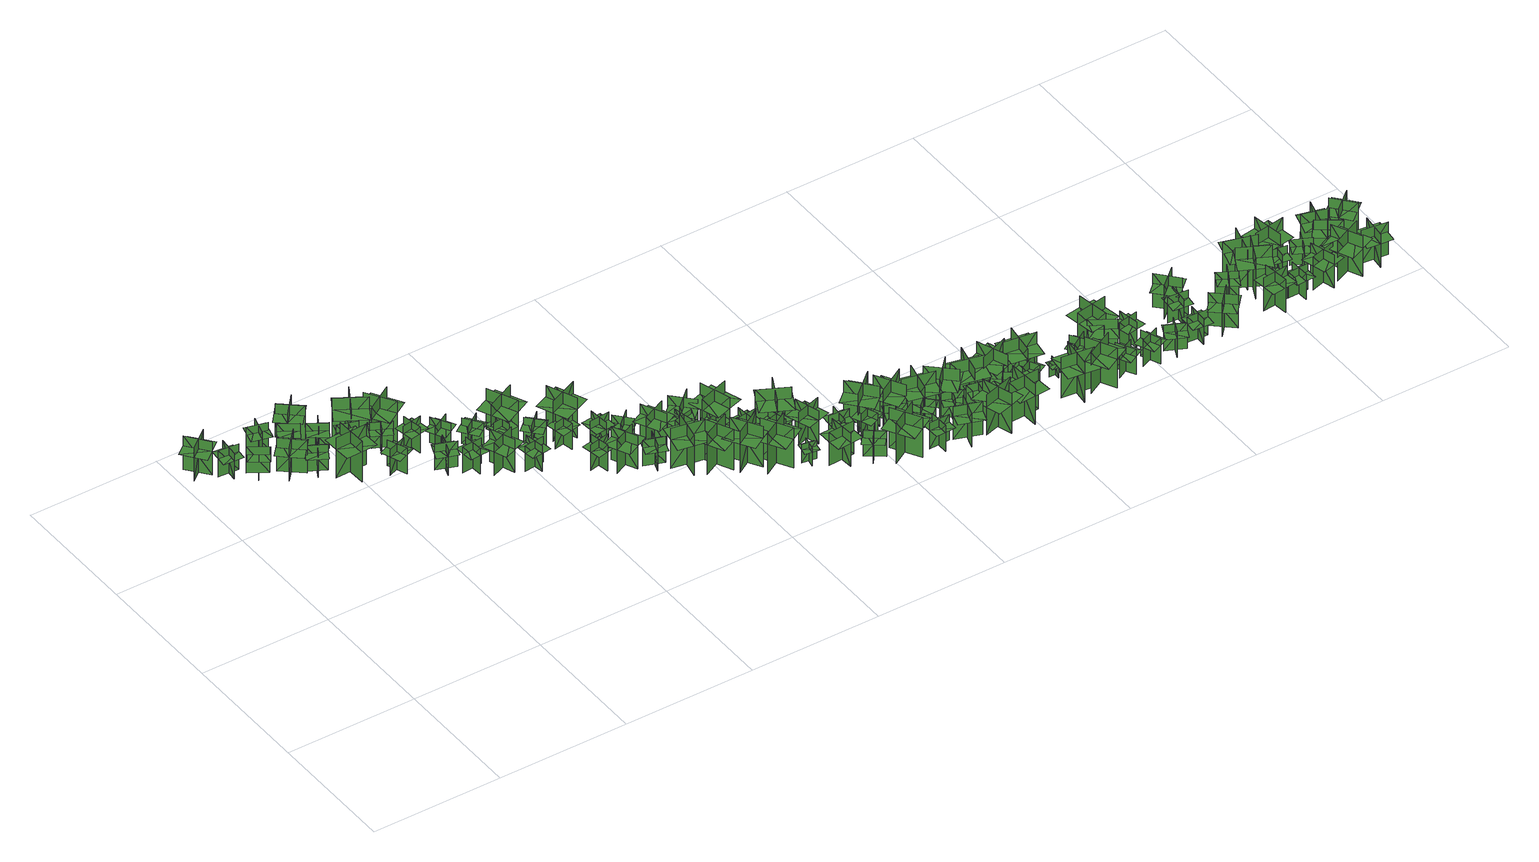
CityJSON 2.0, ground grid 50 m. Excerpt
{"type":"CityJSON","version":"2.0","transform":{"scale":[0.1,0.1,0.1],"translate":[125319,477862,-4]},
"CityObjects":{
"tree1":{"type":"SolitaryVegetationObject","geometry":[{"type":"MultiSurface","lod":"1","boundaries":[[[0,1,2]],[[0,2,3]],[[4,5,6]],[[4,6,7]],[[8,9,10]],[[8,10,11]],[[8,11,12]],[[8,12,13]]]}]},
"tree2":{"type":"SolitaryVegetationObject","geometry":[{"type":"MultiSurface","lod":"1","boundaries":[[[14,15,16]],[[14,16,17]],[[18,19,20]],[[18,20,21]],[[22,23,24]],[[22,24,25]],[[22,25,26]],[[22,26,27]]]}]},
"tree3":{"type":"SolitaryVegetationObject","geometry":[{"type":"MultiSurface","lod":"1","boundaries":[[[28,29,30]],[[28,30,31]],[[32,33,34]],[[32,34,35]],[[36,37,38]],[[36,38,39]],[[36,39,40]],[[36,40,41]]]}]},
"tree4":{"type":"SolitaryVegetationObject","geometry":[{"type":"MultiSurface","lod":"1","boundaries":[[[42,43,44]],[[42,44,45]],[[46,47,48]],[[46,48,49]],[[50,51,52]],[[50,52,53]],[[50,53,54]],[[50,54,55]]]}]},
"tree5":{"type":"SolitaryVegetationObject","geometry":[{"type":"MultiSurface","lod":"1","boundaries":[[[56,57,58]],[[56,58,59]],[[60,61,62]],[[60,62,63]],[[64,65,66]],[[64,66,67]],[[64,67,68]],[[64,68,69]]]}]},
"tree6":{"type":"SolitaryVegetationObject","geometry":[{"type":"MultiSurface","lod":"1","boundaries":[[[70,71,72]],[[70,72,73]],[[74,75,76]],[[74,76,77]],[[78,79,80]],[[78,80,81]],[[78,81,82]],[[78,82,83]]]}]},
"tree7":{"type":"SolitaryVegetationObject","geometry":[{"type":"MultiSurface","lod":"1","boundaries":[[[84,85,86]],[[84,86,87]],[[88,89,90]],[[88,90,91]],[[92,93,94]],[[92,94,95]],[[92,95,96]],[[92,96,97]]]}]},
"tree8":{"type":"SolitaryVegetationObject","geometry":[{"type":"MultiSurface","lod":"1","boundaries":[[[98,99,100]],[[98,100,101]],[[102,103,104]],[[102,104,105]],[[106,107,108]],[[106,108,109]],[[106,109,110]],[[106,110,111]]]}]},
"tree9":{"type":"SolitaryVegetationObject","geometry":[{"type":"MultiSurface","lod":"1","boundaries":[[[112,113,114]],[[112,114,115]],[[116,117,118]],[[116,118,119]],[[120,121,122]],[[120,122,123]],[[120,123,124]],[[120,124,125]]]}]},
"tree10":{"type":"SolitaryVegetationObject","geometry":[{"type":"MultiSurface","lod":"1","boundaries":[[[126,127,128]],[[126,128,129]],[[130,131,132]],[[130,132,133]],[[134,135,136]],[[134,136,137]],[[134,137,138]],[[134,138,139]]]}]},
"tree11":{"type":"SolitaryVegetationObject","geometry":[{"type":"MultiSurface","lod":"1","boundaries":[[[140,141,142]],[[140,142,143]],[[144,145,146]],[[144,146,147]],[[148,149,150]],[[148,150,151]],[[148,151,152]],[[148,152,153]]]}]},
"tree12":{"type":"SolitaryVegetationObject","geometry":[{"type":"MultiSurface","lod":"1","boundaries":[[[154,155,156]],[[154,156,157]],[[158,159,160]],[[158,160,161]],[[162,163,164]],[[162,164,165]],[[162,165,166]],[[162,166,167]]]}]},
"tree13":{"type":"SolitaryVegetationObject","geometry":[{"type":"MultiSurface","lod":"1","boundaries":[[[168,169,170]],[[168,170,171]],[[172,173,174]],[[172,174,175]],[[176,177,178]],[[176,178,179]],[[176,179,180]],[[176,180,181]]]}]},
"tree14":{"type":"SolitaryVegetationObject","geometry":[{"type":"MultiSurface","lod":"1","boundaries":[[[182,183,184]],[[182,184,185]],[[186,187,188]],[[186,188,189]],[[190,191,192]],[[190,192,193]],[[190,193,194]],[[190,194,195]]]}]},
"tree15":{"type":"SolitaryVegetationObject","geometry":[{"type":"MultiSurface","lod":"1","boundaries":[[[196,197,198]],[[196,198,199]],[[200,201,202]],[[200,202,203]],[[204,205,206]],[[204,206,207]],[[204,207,208]],[[204,208,209]]]}]},
"tree16":{"type":"SolitaryVegetationObject","geometry":[{"type":"MultiSurface","lod":"1","boundaries":[[[210,211,212]],[[210,212,213]],[[214,215,216]],[[214,216,217]],[[218,219,220]],[[218,220,221]],[[218,221,222]],[[218,222,223]]]}]},
"tree17":{"type":"SolitaryVegetationObject","geometry":[{"type":"MultiSurface","lod":"1","boundaries":[[[224,225,226]],[[224,226,227]],[[228,229,230]],[[228,230,231]],[[232,233,234]],[[232,234,235]],[[232,235,236]],[[232,236,237]]]}]},
"tree18":{"type":"SolitaryVegetationObject","geometry":[{"type":"MultiSurface","lod":"1","boundaries":[[[238,239,240]],[[238,240,241]],[[242,243,244]],[[242,244,245]],[[246,247,248]],[[246,248,249]],[[246,249,250]],[[246,250,251]]]}]},
"tree19":{"type":"SolitaryVegetationObject","geometry":[{"type":"MultiSurface","lod":"1","boundaries":[[[252,253,254]],[[252,254,255]],[[256,257,258]],[[256,258,259]],[[260,261,262]],[[260,262,263]],[[260,263,264]],[[260,264,265]]]}]},
"tree20":{"type":"SolitaryVegetationObject","geometry":[{"type":"MultiSurface","lod":"1","boundaries":[[[266,267,268]],[[266,268,269]],[[270,271,272]],[[270,272,273]],[[274,275,276]],[[274,276,277]],[[274,277,278]],[[274,278,279]]]}]},
"tree21":{"type":"SolitaryVegetationObject","geometry":[{"type":"MultiSurface","lod":"1","boundaries":[[[280,281,282]],[[280,282,283]],[[284,285,286]],[[284,286,287]],[[288,289,290]],[[288,290,291]],[[288,291,292]],[[288,292,293]]]}]},
"tree22":{"type":"SolitaryVegetationObject","geometry":[{"type":"MultiSurface","lod":"1","boundaries":[[[294,295,296]],[[294,296,297]],[[298,299,300]],[[298,300,301]],[[302,303,304]],[[302,304,305]],[[302,305,306]],[[302,306,307]]]}]},
"tree23":{"type":"SolitaryVegetationObject","geometry":[{"type":"MultiSurface","lod":"1","boundaries":[[[308,309,310]],[[308,310,311]],[[312,313,314]],[[312,314,315]],[[316,317,318]],[[316,318,319]],[[316,319,320]],[[316,320,321]]]}]},
"tree24":{"type":"SolitaryVegetationObject","geometry":[{"type":"MultiSurface","lod":"1","boundaries":[[[322,323,324]],[[322,324,325]],[[326,327,328]],[[326,328,329]],[[330,331,332]],[[330,332,333]],[[330,333,334]],[[330,334,335]]]}]},
"tree25":{"type":"SolitaryVegetationObject","geometry":[{"type":"MultiSurface","lod":"1","boundaries":[[[336,337,338]],[[336,338,339]],[[340,341,342]],[[340,342,343]],[[344,345,346]],[[344,346,347]],[[344,347,348]],[[344,348,349]]]}]},
"tree26":{"type":"SolitaryVegetationObject","geometry":[{"type":"MultiSurface","lod":"1","boundaries":[[[350,351,352]],[[350,352,353]],[[354,355,356]],[[354,356,357]],[[358,359,360]],[[358,360,361]],[[358,361,362]],[[358,362,363]]]}]},
"tree27":{"type":"SolitaryVegetationObject","geometry":[{"type":"MultiSurface","lod":"1","boundaries":[[[364,365,366]],[[364,366,367]],[[368,369,370]],[[368,370,371]],[[372,373,374]],[[372,374,375]],[[372,375,376]],[[372,376,377]]]}]},
"tree28":{"type":"SolitaryVegetationObject","geometry":[{"type":"MultiSurface","lod":"1","boundaries":[[[378,379,380]],[[378,380,381]],[[382,383,384]],[[382,384,385]],[[386,387,388]],[[386,388,389]],[[386,389,390]],[[386,390,391]]]}]},
"tree29":{"type":"SolitaryVegetationObject","geometry":[{"type":"MultiSurface","lod":"1","boundaries":[[[392,393,394]],[[392,394,395]],[[396,397,398]],[[396,398,399]],[[400,401,402]],[[400,402,403]],[[400,403,404]],[[400,404,405]]]}]},
"tree30":{"type":"SolitaryVegetationObject","geometry":[{"type":"MultiSurface","lod":"1","boundaries":[[[406,407,408]],[[406,408,409]],[[410,411,412]],[[410,412,413]],[[414,415,416]],[[414,416,417]],[[414,417,418]],[[414,418,419]]]}]},
"tree31":{"type":"SolitaryVegetationObject","geometry":[{"type":"MultiSurface","lod":"1","boundaries":[[[420,421,422]],[[420,422,423]],[[424,425,426]],[[424,426,427]],[[428,429,430]],[[428,430,431]],[[428,431,432]],[[428,432,433]]]}]},
"tree32":{"type":"SolitaryVegetationObject","geometry":[{"type":"MultiSurface","lod":"1","boundaries":[[[434,435,436]],[[434,436,437]],[[438,439,440]],[[438,440,441]],[[442,443,444]],[[442,444,445]],[[442,445,446]],[[442,446,447]]]}]},
"tree33":{"type":"SolitaryVegetationObject","geometry":[{"type":"MultiSurface","lod":"1","boundaries":[[[448,449,450]],[[448,450,451]],[[452,453,454]],[[452,454,455]],[[456,457,458]],[[456,458,459]],[[456,459,460]],[[456,460,461]]]}]},
"tree34":{"type":"SolitaryVegetationObject","geometry":[{"type":"MultiSurface","lod":"1","boundaries":[[[462,463,464]],[[462,464,465]],[[466,467,468]],[[466,468,469]],[[470,471,472]],[[470,472,473]],[[470,473,474]],[[470,474,475]]]}]},
"tree35":{"type":"SolitaryVegetationObject","geometry":[{"type":"MultiSurface","lod":"1","boundaries":[[[476,477,478]],[[476,478,479]],[[480,481,482]],[[480,482,483]],[[484,485,486]],[[484,486,487]],[[484,487,488]],[[484,488,489]]]}]},
"tree36":{"type":"SolitaryVegetationObject","geometry":[{"type":"MultiSurface","lod":"1","boundaries":[[[490,491,492]],[[490,492,493]],[[494,495,496]],[[494,496,497]],[[498,499,500]],[[498,500,501]],[[498,501,502]],[[498,502,503]]]}]},
"tree37":{"type":"SolitaryVegetationObject","geometry":[{"type":"MultiSurface","lod":"1","boundaries":[[[504,505,506]],[[504,506,507]],[[508,509,510]],[[508,510,511]],[[512,513,514]],[[512,514,515]],[[512,515,516]],[[512,516,517]]]}]},
"tree38":{"type":"SolitaryVegetationObject","geometry":[{"type":"MultiSurface","lod":"1","boundaries":[[[518,519,520]],[[518,520,521]],[[522,523,524]],[[522,524,525]],[[526,527,528]],[[526,528,529]],[[526,529,530]],[[526,530,531]]]}]},
"tree39":{"type":"SolitaryVegetationObject","geometry":[{"type":"MultiSurface","lod":"1","boundaries":[[[532,533,534]],[[532,534,535]],[[536,537,538]],[[536,538,539]],[[540,541,542]],[[540,542,543]],[[540,543,544]],[[540,544,545]]]}]},
"tree40":{"type":"SolitaryVegetationObject","geometry":[{"type":"MultiSurface","lod":"1","boundaries":[[[546,547,548]],[[546,548,549]],[[550,551,552]],[[550,552,553]],[[554,555,556]],[[554,556,557]],[[554,557,558]],[[554,558,559]]]}]},
"tree41":{"type":"SolitaryVegetationObject","geometry":[{"type":"MultiSurface","lod":"1","boundaries":[[[560,561,562]],[[560,562,563]],[[564,565,566]],[[564,566,567]],[[568,569,570]],[[568,570,571]],[[568,571,572]],[[568,572,573]]]}]},
"tree42":{"type":"SolitaryVegetationObject","geometry":[{"type":"MultiSurface","lod":"1","boundaries":[[[574,575,576]],[[574,576,577]],[[578,579,580]],[[578,580,581]],[[582,583,584]],[[582,584,585]],[[582,585,586]],[[582,586,587]]]}]},
"tree43":{"type":"SolitaryVegetationObject","geometry":[{"type":"MultiSurface","lod":"1","boundaries":[[[588,589,590]],[[588,590,591]],[[592,593,594]],[[592,594,595]],[[596,597,598]],[[596,598,599]],[[596,599,600]],[[596,600,601]]]}]},
"tree44":{"type":"SolitaryVegetationObject","geometry":[{"type":"MultiSurface","lod":"1","boundaries":[[[602,603,604]],[[602,604,605]],[[606,607,608]],[[606,608,609]],[[610,611,612]],[[610,612,613]],[[610,613,614]],[[610,614,615]]]}]},
"tree45":{"type":"SolitaryVegetationObject","geometry":[{"type":"MultiSurface","lod":"1","boundaries":[[[616,617,618]],[[616,618,619]],[[620,621,622]],[[620,622,623]],[[624,625,626]],[[624,626,627]],[[624,627,628]],[[624,628,629]]]}]},
"tree46":{"type":"SolitaryVegetationObject","geometry":[{"type":"MultiSurface","lod":"1","boundaries":[[[630,631,632]],[[630,632,633]],[[634,635,636]],[[634,636,637]],[[638,639,640]],[[638,640,641]],[[638,641,642]],[[638,642,643]]]}]},
"tree47":{"type":"SolitaryVegetationObject","geometry":[{"type":"MultiSurface","lod":"1","boundaries":[[[644,645,646]],[[644,646,647]],[[648,649,650]],[[648,650,651]],[[652,653,654]],[[652,654,655]],[[652,655,656]],[[652,656,657]]]}]},
"tree48":{"type":"SolitaryVegetationObject","geometry":[{"type":"MultiSurface","lod":"1","boundaries":[[[658,659,660]],[[658,660,661]],[[662,663,664]],[[662,664,665]],[[666,667,668]],[[666,668,669]],[[666,669,670]],[[666,670,671]]]}]},
"tree49":{"type":"SolitaryVegetationObject","geometry":[{"type":"MultiSurface","lod":"1","boundaries":[[[672,673,674]],[[672,674,675]],[[676,677,678]],[[676,678,679]],[[680,681,682]],[[680,682,683]],[[680,683,684]],[[680,684,685]]]}]},
"tree50":{"type":"SolitaryVegetationObject","geometry":[{"type":"MultiSurface","lod":"1","boundaries":[[[686,687,688]],[[686,688,689]],[[690,691,692]],[[690,692,693]],[[694,695,696]],[[694,696,697]],[[694,697,698]],[[694,698,699]]]}]},
"tree51":{"type":"SolitaryVegetationObject","geometry":[{"type":"MultiSurface","lod":"1","boundaries":[[[700,701,702]],[[700,702,703]],[[704,705,706]],[[704,706,707]],[[708,709,710]],[[708,710,711]],[[708,711,712]],[[708,712,713]]]}]},
"tree52":{"type":"SolitaryVegetationObject","geometry":[{"type":"MultiSurface","lod":"1","boundaries":[[[714,715,716]],[[714,716,717]],[[718,719,720]],[[718,720,721]],[[722,723,724]],[[722,724,725]],[[722,725,726]],[[722,726,727]]]}]},
"tree53":{"type":"SolitaryVegetationObject","geometry":[{"type":"MultiSurface","lod":"1","boundaries":[[[728,729,730]],[[728,730,731]],[[732,733,734]],[[732,734,735]],[[736,737,738]],[[736,738,739]],[[736,739,740]],[[736,740,741]]]}]},
"tree54":{"type":"SolitaryVegetationObject","geometry":[{"type":"MultiSurface","lod":"1","boundaries":[[[742,743,744]],[[742,744,745]],[[746,747,748]],[[746,748,749]],[[750,751,752]],[[750,752,753]],[[750,753,754]],[[750,754,755]]]}]},
"tree55":{"type":"SolitaryVegetationObject","geometry":[{"type":"MultiSurface","lod":"1","boundaries":[[[756,757,758]],[[756,758,759]],[[760,761,762]],[[760,762,763]],[[764,765,766]],[[764,766,767]],[[764,767,768]],[[764,768,769]]]}]},
"tree56":{"type":"SolitaryVegetationObject","geometry":[{"type":"MultiSurface","lod":"1","boundaries":[[[770,771,772]],[[770,772,773]],[[774,775,776]],[[774,776,777]],[[778,779,780]],[[778,780,781]],[[778,781,782]],[[778,782,783]]]}]},
"tree57":{"type":"SolitaryVegetationObject","geometry":[{"type":"MultiSurface","lod":"1","boundaries":[[[784,785,786]],[[784,786,787]],[[788,789,790]],[[788,790,791]],[[792,793,794]],[[792,794,795]],[[792,795,796]],[[792,796,797]]]}]},
"tree58":{"type":"SolitaryVegetationObject","geometry":[{"type":"MultiSurface","lod":"1","boundaries":[[[798,799,800]],[[798,800,801]],[[802,803,804]],[[802,804,805]],[[806,807,808]],[[806,808,809]],[[806,809,810]],[[806,810,811]]]}]},
"tree59":{"type":"SolitaryVegetationObject","geometry":[{"type":"MultiSurface","lod":"1","boundaries":[[[812,813,814]],[[812,814,815]],[[816,817,818]],[[816,818,819]],[[820,821,822]],[[820,822,823]],[[820,823,824]],[[820,824,825]]]}]},
"tree60":{"type":"SolitaryVegetationObject","geometry":[{"type":"MultiSurface","lod":"1","boundaries":[[[826,827,828]],[[826,828,829]],[[830,831,832]],[[830,832,833]],[[834,835,836]],[[834,836,837]],[[834,837,838]],[[834,838,839]]]}]},
"tree61":{"type":"SolitaryVegetationObject","geometry":[{"type":"MultiSurface","lod":"1","boundaries":[[[840,841,842]],[[840,842,843]],[[844,845,846]],[[844,846,847]],[[848,849,850]],[[848,850,851]],[[848,851,852]],[[848,852,853]]]}]},
"tree62":{"type":"SolitaryVegetationObject","geometry":[{"type":"MultiSurface","lod":"1","boundaries":[[[854,855,856]],[[854,856,857]],[[858,859,860]],[[858,860,861]],[[862,863,864]],[[862,864,865]],[[862,865,866]],[[862,866,867]]]}]},
"tree63":{"type":"SolitaryVegetationObject","geometry":[{"type":"MultiSurface","lod":"1","boundaries":[[[868,869,870]],[[868,870,871]],[[872,873,874]],[[872,874,875]],[[876,877,878]],[[876,878,879]],[[876,879,880]],[[876,880,881]]]}]},
"tree64":{"type":"SolitaryVegetationObject","geometry":[{"type":"MultiSurface","lod":"1","boundaries":[[[882,883,884]],[[882,884,885]],[[886,887,888]],[[886,888,889]],[[890,891,892]],[[890,892,893]],[[890,893,894]],[[890,894,895]]]}]},
"tree65":{"type":"SolitaryVegetationObject","geometry":[{"type":"MultiSurface","lod":"1","boundaries":[[[896,897,898]],[[896,898,899]],[[900,901,902]],[[900,902,903]],[[904,905,906]],[[904,906,907]],[[904,907,908]],[[904,908,909]]]}]},
"tree66":{"type":"SolitaryVegetationObject","geometry":[{"type":"MultiSurface","lod":"1","boundaries":[[[910,911,912]],[[910,912,913]],[[914,915,916]],[[914,916,917]],[[918,919,920]],[[918,920,921]],[[918,921,922]],[[918,922,923]]]}]},
"tree67":{"type":"SolitaryVegetationObject","geometry":[{"type":"MultiSurface","lod":"1","boundaries":[[[924,925,926]],[[924,926,927]],[[928,929,930]],[[928,930,931]],[[932,933,934]],[[932,934,935]],[[932,935,936]],[[932,936,937]]]}]},
"tree68":{"type":"SolitaryVegetationObject","geometry":[{"type":"MultiSurface","lod":"1","boundaries":[[[938,939,940]],[[938,940,941]],[[942,943,944]],[[942,944,945]],[[946,947,948]],[[946,948,949]],[[946,949,950]],[[946,950,951]]]}]},
"tree69":{"type":"SolitaryVegetationObject","geometry":[{"type":"MultiSurface","lod":"1","boundaries":[[[952,953,954]],[[952,954,955]],[[956,957,958]],[[956,958,959]],[[960,961,962]],[[960,962,963]],[[960,963,964]],[[960,964,965]]]}]},
"tree70":{"type":"SolitaryVegetationObject","geometry":[{"type":"MultiSurface","lod":"1","boundaries":[[[966,967,968]],[[966,968,969]],[[970,971,972]],[[970,972,973]],[[974,975,976]],[[974,976,977]],[[974,977,978]],[[974,978,979]]]}]},
"tree71":{"type":"SolitaryVegetationObject","geometry":[{"type":"MultiSurface","lod":"1","boundaries":[[[980,981,982]],[[980,982,983]],[[984,985,986]],[[984,986,987]],[[988,989,990]],[[988,990,991]],[[988,991,992]],[[988,992,993]]]}]},
"tree72":{"type":"SolitaryVegetationObject","geometry":[{"type":"MultiSurface","lod":"1","boundaries":[[[994,995,996]],[[994,996,997]],[[998,999,1000]],[[998,1000,1001]],[[1002,1003,1004]],[[1002,1004,1005]],[[1002,1005,1006]],[[1002,1006,1007]]]}]},
"tree73":{"type":"SolitaryVegetationObject","geometry":[{"type":"MultiSurface","lod":"1","boundaries":[[[1008,1009,1010]],[[1008,1010,1011]],[[1012,1013,1014]],[[1012,1014,1015]],[[1016,1017,1018]],[[1016,1018,1019]],[[1016,1019,1020]],[[1016,1020,1021]]]}]},
"tree74":{"type":"SolitaryVegetationObject","geometry":[{"type":"MultiSurface","lod":"1","boundaries":[[[1022,1023,1024]],[[1022,1024,1025]],[[1026,1027,1028]],[[1026,1028,1029]],[[1030,1031,1032]],[[1030,1032,1033]],[[1030,1033,1034]],[[1030,1034,1035]]]}]},
"tree75":{"type":"SolitaryVegetationObject","geometry":[{"type":"MultiSurface","lod":"1","boundaries":[[[1036,1037,1038]],[[1036,1038,1039]],[[1040,1041,1042]],[[1040,1042,1043]],[[1044,1045,1046]],[[1044,1046,1047]],[[1044,1047,1048]],[[1044,1048,1049]]]}]},
"tree76":{"type":"SolitaryVegetationObject","geometry":[{"type":"MultiSurface","lod":"1","boundaries":[[[1050,1051,1052]],[[1050,1052,1053]],[[1054,1055,1056]],[[1054,1056,1057]],[[1058,1059,1060]],[[1058,1060,1061]],[[1058,1061,1062]],[[1058,1062,1063]]]}]},
"tree77":{"type":"SolitaryVegetationObject","geometry":[{"type":"MultiSurface","lod":"1","boundaries":[[[1064,1065,1066]],[[1064,1066,1067]],[[1068,1069,1070]],[[1068,1070,1071]],[[1072,1073,1074]],[[1072,1074,1075]],[[1072,1075,1076]],[[1072,1076,1077]]]}]},
"tree78":{"type":"SolitaryVegetationObject","geometry":[{"type":"MultiSurface","lod":"1","boundaries":[[[1078,1079,1080]],[[1078,1080,1081]],[[1082,1083,1084]],[[1082,1084,1085]],[[1086,1087,1088]],[[1086,1088,1089]],[[1086,1089,1090]],[[1086,1090,1091]]]}]},
"tree79":{"type":"SolitaryVegetationObject","geometry":[{"type":"MultiSurface","lod":"1","boundaries":[[[1092,1093,1094]],[[1092,1094,1095]],[[1096,1097,1098]],[[1096,1098,1099]],[[1100,1101,1102]],[[1100,1102,1103]],[[1100,1103,1104]],[[1100,1104,1105]]]}]},
"tree80":{"type":"SolitaryVegetationObject","geometry":[{"type":"MultiSurface","lod":"1","boundaries":[[[1106,1107,1108]],[[1106,1108,1109]],[[1110,1111,1112]],[[1110,1112,1113]],[[1114,1115,1116]],[[1114,1116,1117]],[[1114,1117,1118]],[[1114,1118,1119]]]}]},
"tree81":{"type":"SolitaryVegetationObject","geometry":[{"type":"MultiSurface","lod":"1","boundaries":[[[1120,1121,1122]],[[1120,1122,1123]],[[1124,1125,1126]],[[1124,1126,1127]],[[1128,1129,1130]],[[1128,1130,1131]],[[1128,1131,1132]],[[1128,1132,1133]]]}]},
"tree82":{"type":"SolitaryVegetationObject","geometry":[{"type":"MultiSurface","lod":"1","boundaries":[[[1134,1135,1136]],[[1134,1136,1137]],[[1138,1139,1140]],[[1138,1140,1141]],[[1142,1143,1144]],[[1142,1144,1145]],[[1142,1145,1146]],[[1142,1146,1147]]]}]},
"tree83":{"type":"SolitaryVegetationObject","geometry":[{"type":"MultiSurface","lod":"1","boundaries":[[[1148,1149,1150]],[[1148,1150,1151]],[[1152,1153,1154]],[[1152,1154,1155]],[[1156,1157,1158]],[[1156,1158,1159]],[[1156,1159,1160]],[[1156,1160,1161]]]}]},
"tree84":{"type":"SolitaryVegetationObject","geometry":[{"type":"MultiSurface","lod":"1","boundaries":[[[1162,1163,1164]],[[1162,1164,1165]],[[1166,1167,1168]],[[1166,1168,1169]],[[1170,1171,1172]],[[1170,1172,1173]],[[1170,1173,1174]],[[1170,1174,1175]]]}]},
"tree85":{"type":"SolitaryVegetationObject","geometry":[{"type":"MultiSurface","lod":"1","boundaries":[[[1176,1177,1178]],[[1176,1178,1179]],[[1180,1181,1182]],[[1180,1182,1183]],[[1184,1185,1186]],[[1184,1186,1187]],[[1184,1187,1188]],[[1184,1188,1189]]]}]},
"tree86":{"type":"SolitaryVegetationObject","geometry":[{"type":"MultiSurface","lod":"1","boundaries":[[[1190,1191,1192]],[[1190,1192,1193]],[[1194,1195,1196]],[[1194,1196,1197]],[[1198,1199,1200]],[[1198,1200,1201]],[[1198,1201,1202]],[[1198,1202,1203]]]}]},
"tree87":{"type":"SolitaryVegetationObject","geometry":[{"type":"MultiSurface","lod":"1","boundaries":[[[1204,1205,1206]],[[1204,1206,1207]],[[1208,1209,1210]],[[1208,1210,1211]],[[1212,1213,1214]],[[1212,1214,1215]],[[1212,1215,1216]],[[1212,1216,1217]]]}]},
"tree88":{"type":"SolitaryVegetationObject","geometry":[{"type":"MultiSurface","lod":"1","boundaries":[[[1218,1219,1220]],[[1218,1220,1221]],[[1222,1223,1224]],[[1222,1224,1225]],[[1226,1227,1228]],[[1226,1228,1229]],[[1226,1229,1230]],[[1226,1230,1231]]]}]},
"tree89":{"type":"SolitaryVegetationObject","geometry":[{"type":"MultiSurface","lod":"1","boundaries":[[[1232,1233,1234]],[[1232,1234,1235]],[[1236,1237,1238]],[[1236,1238,1239]],[[1240,1241,1242]],[[1240,1242,1243]],[[1240,1243,1244]],[[1240,1244,1245]]]}]},
"tree90":{"type":"SolitaryVegetationObject","geometry":[{"type":"MultiSurface","lod":"1","boundaries":[[[1246,1247,1248]],[[1246,1248,1249]],[[1250,1251,1252]],[[1250,1252,1253]],[[1254,1255,1256]],[[1254,1256,1257]],[[1254,1257,1258]],[[1254,1258,1259]]]}]},
"tree91":{"type":"SolitaryVegetationObject","geometry":[{"type":"MultiSurface","lod":"1","boundaries":[[[1260,1261,1262]],[[1260,1262,1263]],[[1264,1265,1266]],[[1264,1266,1267]],[[1268,1269,1270]],[[1268,1270,1271]],[[1268,1271,1272]],[[1268,1272,1273]]]}]},
"tree92":{"type":"SolitaryVegetationObject","geometry":[{"type":"MultiSurface","lod":"1","boundaries":[[[1274,1275,1276]],[[1274,1276,1277]],[[1278,1279,1280]],[[1278,1280,1281]],[[1282,1283,1284]],[[1282,1284,1285]],[[1282,1285,1286]],[[1282,1286,1287]]]}]},
"tree93":{"type":"SolitaryVegetationObject","geometry":[{"type":"MultiSurface","lod":"1","boundaries":[[[1288,1289,1290]],[[1288,1290,1291]],[[1292,1293,1294]],[[1292,1294,1295]],[[1296,1297,1298]],[[1296,1298,1299]],[[1296,1299,1300]],[[1296,1300,1301]]]}]},
"tree94":{"type":"SolitaryVegetationObject","geometry":[{"type":"MultiSurface","lod":"1","boundaries":[[[1302,1303,1304]],[[1302,1304,1305]],[[1306,1307,1308]],[[1306,1308,1309]],[[1310,1311,1312]],[[1310,1312,1313]],[[1310,1313,1314]],[[1310,1314,1315]]]}]},
"tree95":{"type":"SolitaryVegetationObject","geometry":[{"type":"MultiSurface","lod":"1","boundaries":[[[1316,1317,1318]],[[1316,1318,1319]],[[1320,1321,1322]],[[1320,1322,1323]],[[1324,1325,1326]],[[1324,1326,1327]],[[1324,1327,1328]],[[1324,1328,1329]]]}]},
"tree96":{"type":"SolitaryVegetationObject","geometry":[{"type":"MultiSurface","lod":"1","boundaries":[[[1330,1331,1332]],[[1330,1332,1333]],[[1334,1335,1336]],[[1334,1336,1337]],[[1338,1339,1340]],[[1338,1340,1341]],[[1338,1341,1342]],[[1338,1342,1343]]]}]}
},
"vertices":[
[40,1339,9],[118,1401,9],[118,1401,148],[40,1339,148],[106,1331,9],[44,1409,9],[44,1409,148],[106,1331,148],[106,1331,109],[145,1362,109],[83,1440,109],[44,1409,109],[5,1378,109],[67,1300,109],
[153,1271,10],[160,1348,10],[160,1348,118],[153,1271,118],[193,1304,10],[116,1311,10],[116,1311,118],[193,1304,118],[193,1304,87],[196,1343,87],[119,1350,87],[116,1311,87],[112,1272,87],[189,1266,87],
[269,1234,9],[205,1277,9],[205,1277,117],[269,1234,117],[259,1284,9],[216,1220,9],[216,1220,117],[259,1284,117],[259,1284,87],[227,1306,87],[184,1242,87],[216,1220,87],[248,1199,87],[291,1263,87],
[292,1227,11],[367,1161,11],[367,1161,149],[292,1227,149],[296,1161,11],[362,1236,11],[362,1236,149],[296,1161,149],[296,1161,110],[334,1128,110],[399,1203,110],[362,1236,110],[325,1269,110],[259,1194,110],
[336,1341,10],[261,1360,10],[261,1360,118],[336,1341,118],[311,1385,10],[291,1311,10],[291,1311,118],[311,1385,118],[311,1385,88],[273,1395,88],[253,1320,88],[291,1311,88],[328,1301,88],[348,1376,88],
[384,1121,11],[420,1190,11],[420,1190,119],[384,1121,119],[433,1136,11],[365,1172,11],[365,1172,119],[433,1136,119],[433,1136,89],[451,1171,89],[383,1207,89],[365,1172,89],[347,1138,89],[415,1102,89],
[369,1267,10],[411,1333,10],[411,1333,118],[369,1267,118],[420,1278,10],[354,1320,10],[354,1320,118],[420,1278,118],[420,1278,88],[441,1311,88],[375,1353,88],[354,1320,88],[334,1287,88],[399,1246,88],
[489,1148,8],[493,1026,8],[493,1026,178],[489,1148,178],[433,1089,8],[555,1093,8],[555,1093,178],[433,1089,178],[433,1089,130],[436,1028,130],[557,1033,130],[555,1093,130],[553,1154,130],[431,1149,130],
[389,1380,7],[465,1315,7],[465,1315,146],[389,1380,146],[394,1314,7],[459,1389,7],[459,1389,146],[394,1314,146],[394,1314,107],[431,1281,107],[496,1357,107],[459,1389,107],[421,1422,107],[356,1346,107],
[450,1216,10],[491,1281,10],[491,1281,118],[450,1216,118],[500,1227,10],[434,1268,10],[434,1268,118],[500,1227,118],[500,1227,88],[521,1260,88],[455,1301,88],[434,1268,88],[414,1235,88],[479,1194,88],
[586,1181,11],[512,1204,11],[512,1204,118],[586,1181,118],[562,1227,11],[539,1153,11],[539,1153,118],[562,1227,118],[562,1227,88],[525,1238,88],[502,1164,88],[539,1153,88],[577,1141,88],[599,1215,88],
[606,1045,12],[635,973,12],[635,973,120],[606,1045,120],[585,997,12],[657,1026,12],[657,1026,120],[585,997,120],[585,997,89],[600,961,89],[672,990,89],[657,1026,89],[643,1062,89],[571,1033,89],
[620,1290,5],[558,1185,5],[558,1185,174],[620,1290,174],[541,1270,5],[646,1208,5],[646,1208,174],[541,1270,174],[541,1270,127],[510,1218,127],[615,1156,127],[646,1208,127],[677,1261,127],[572,1323,127],
[608,1152,11],[678,1118,11],[678,1118,119],[608,1152,119],[624,1103,11],[659,1173,11],[659,1173,119],[624,1103,119],[624,1103,89],[659,1086,89],[694,1155,89],[659,1173,89],[624,1190,89],[590,1121,89],
[722,1220,5],[619,1156,5],[619,1156,174],[722,1220,174],[643,1239,5],[708,1136,5],[708,1136,174],[643,1239,174],[643,1239,127],[591,1206,127],[656,1104,127],[708,1136,127],[759,1168,127],[694,1271,127],
[722,939,11],[794,912,11],[794,912,119],[722,939,119],[743,892,11],[770,965,11],[770,965,119],[743,892,119],[743,892,88],[779,879,88],[806,951,88],[770,965,88],[734,978,88],[706,906,88],
[719,1116,12],[732,1040,12],[732,1040,120],[719,1116,120],[689,1074,12],[765,1088,12],[765,1088,120],[689,1074,120],[689,1074,90],[696,1036,90],[772,1049,90],[765,1088,90],[758,1126,90],[682,1112,90],
[867,882,11],[790,876,11],[790,876,119],[867,882,119],[829,915,11],[834,838,11],[834,838,119],[829,915,119],[829,915,89],[790,913,89],[796,835,89],[834,838,89],[873,841,89],[867,918,89],
[827,1000,12],[789,1068,12],[789,1068,119],[827,1000,119],[841,1050,12],[773,1012,12],[773,1012,119],[841,1050,119],[841,1050,89],[823,1084,89],[755,1046,89],[773,1012,89],[792,978,89],[860,1016,89],
[933,784,9],[897,876,9],[897,876,147],[933,784,147],[960,844,9],[868,808,9],[868,808,147],[960,844,147],[960,844,108],[942,891,108],[850,854,108],[868,808,108],[886,762,108],[979,798,108],
[873,1005,11],[918,942,11],[918,942,119],[873,1005,119],[864,954,11],[927,999,11],[927,999,119],[864,954,119],[864,954,89],[886,922,89],[949,967,89],[927,999,89],[904,1030,89],[841,985,89],
[1009,736,10],[999,813,10],[999,813,118],[1009,736,118],[1040,776,10],[964,767,10],[964,767,118],[1040,776,118],[1040,776,88],[1036,815,88],[959,805,88],[964,767,88],[969,728,88],[1045,738,88],
[944,921,12],[1020,931,12],[1020,931,120],[944,921,120],[984,890,12],[974,966,12],[974,966,120],[984,890,120],[984,890,89],[1023,894,89],[1013,971,89],[974,966,89],[936,962,89],[946,885,89],
[1061,999,6],[951,947,6],[951,947,176],[1061,999,176],[985,1027,6],[1037,917,6],[1037,917,176],[985,1027,176],[985,1027,128],[930,1001,128],[982,891,128],[1037,917,128],[1092,943,128],[1040,1053,128],
[1043,894,11],[1095,837,11],[1095,837,118],[1043,894,118],[1040,842,11],[1097,895,11],[1097,895,118],[1040,842,118],[1040,842,88],[1067,814,88],[1123,867,88],[1097,895,88],[1071,923,88],[1014,871,88],
[1174,693,11],[1188,617,11],[1188,617,119],[1174,693,119],[1144,650,11],[1221,665,11],[1221,665,119],[1144,650,119],[1144,650,88],[1152,612,88],[1228,627,88],[1221,665,88],[1213,703,88],[1137,688,88],
[1140,851,11],[1156,775,11],[1156,775,119],[1140,851,119],[1111,808,11],[1187,823,11],[1187,823,119],[1111,808,119],[1111,808,88],[1119,770,88],[1195,786,88],[1187,823,88],[1179,861,88],[1104,846,88],
[1275,571,10],[1231,660,10],[1231,660,149],[1275,571,149],[1296,633,10],[1207,589,10],[1207,589,149],[1296,633,149],[1296,633,110],[1274,678,110],[1185,634,110],[1207,589,110],[1229,545,110],[1319,589,110],
[1129,847,8],[1241,896,8],[1241,896,177],[1129,847,177],[1204,817,8],[1156,929,8],[1156,929,177],[1204,817,177],[1204,817,130],[1260,842,130],[1211,953,130],[1156,929,130],[1100,904,130],[1149,793,130],
[1211,752,11],[1288,759,11],[1288,759,119],[1211,752,119],[1251,719,11],[1244,796,11],[1244,796,119],[1251,719,119],[1251,719,89],[1289,722,89],[1282,799,89],[1244,796,89],[1205,792,89],[1212,715,89],
[1324,526,10],[1351,599,10],[1351,599,118],[1324,526,118],[1371,548,10],[1298,574,10],[1298,574,118],[1371,548,118],[1371,548,88],[1384,584,88],[1312,611,88],[1298,574,88],[1285,538,88],[1358,511,88],
[1340,684,10],[1289,742,10],[1289,742,117],[1340,684,117],[1343,736,10],[1286,685,10],[1286,685,117],[1343,736,117],[1343,736,87],[1318,765,87],[1260,713,87],[1286,685,87],[1311,656,87],[1369,707,87],
[1433,557,10],[1410,438,10],[1410,438,179],[1433,557,179],[1366,512,10],[1485,489,10],[1485,489,179],[1366,512,179],[1366,512,132],[1354,452,132],[1474,430,132],[1485,489,132],[1496,549,132],[1377,572,132],
[1421,616,10],[1378,706,10],[1378,706,148],[1421,616,148],[1444,679,10],[1354,636,10],[1354,636,148],[1444,679,148],[1444,679,109],[1422,724,109],[1332,681,109],[1354,636,109],[1376,591,109],[1465,634,109],
[1558,475,8],[1449,421,8],[1449,421,178],[1558,475,178],[1481,502,8],[1535,392,8],[1535,392,178],[1481,502,178],[1481,502,130],[1427,475,130],[1481,366,130],[1535,392,130],[1590,419,130],[1536,529,130],
[1490,571,13],[1474,647,13],[1474,647,121],[1490,571,121],[1518,614,13],[1443,598,13],[1443,598,121],[1518,614,121],[1518,614,91],[1510,652,91],[1435,636,91],[1443,598,91],[1451,560,91],[1527,576,91],
[1548,622,6],[1480,695,6],[1480,695,145],[1548,622,145],[1550,688,6],[1477,621,6],[1477,621,145],[1550,688,145],[1550,688,106],[1517,725,106],[1444,657,106],[1477,621,106],[1511,584,106],[1584,652,106],
[1544,369,9],[1649,432,9],[1649,432,179],[1544,369,179],[1623,349,9],[1560,453,9],[1560,453,179],[1623,349,179],[1623,349,131],[1675,380,131],[1612,485,131],[1560,453,131],[1508,422,131],[1571,318,131],
[1536,543,11],[1611,562,11],[1611,562,119],[1536,543,119],[1580,517,11],[1561,592,11],[1561,592,119],[1580,517,119],[1580,517,89],[1617,526,89],[1599,601,89],[1561,592,89],[1523,582,89],[1542,507,89],
[1720,373,8],[1615,312,8],[1615,312,177],[1720,373,177],[1642,394,8],[1703,289,8],[1703,289,177],[1642,394,177],[1642,394,130],[1589,364,130],[1650,258,130],[1703,289,130],[1755,319,130],[1695,425,130],
[1654,619,7],[1538,581,7],[1538,581,176],[1654,619,176],[1582,656,7],[1620,540,7],[1620,540,176],[1582,656,176],[1582,656,129],[1524,637,129],[1562,521,129],[1620,540,129],[1678,559,129],[1639,675,129],
[1620,493,12],[1697,501,12],[1697,501,120],[1620,493,120],[1659,460,12],[1652,537,12],[1652,537,120],[1659,460,120],[1659,460,90],[1698,464,90],[1690,541,90],[1652,537,90],[1613,534,90],[1621,457,90],
[1767,315,11],[1757,260,11],[1757,260,88],[1767,315,88],[1737,294,11],[1791,284,11],[1791,284,88],[1737,294,88],[1737,294,67],[1732,267,67],[1786,257,67],[1791,284,67],[1796,311,67],[1742,321,67],
[1729,477,10],[1748,403,10],[1748,403,118],[1729,477,118],[1703,433,10],[1778,453,10],[1778,453,118],[1703,433,118],[1703,433,88],[1712,396,88],[1787,415,88],[1778,453,88],[1768,490,88],[1693,471,88],
[1819,471,7],[1710,525,7],[1710,525,176],[1819,471,176],[1794,548,7],[1739,439,7],[1739,439,176],[1794,548,176],[1794,548,129],[1739,575,129],[1685,466,129],[1739,439,129],[1794,412,129],[1848,521,129],
[1862,190,9],[1855,289,9],[1855,289,148],[1862,190,148],[1906,239,9],[1806,233,9],[1806,233,148],[1906,239,148],[1906,239,109],[1903,289,109],[1803,283,109],[1806,233,109],[1809,183,109],[1909,190,109],
[1782,376,11],[1877,405,11],[1877,405,149],[1782,376,149],[1840,344,11],[1811,440,11],[1811,440,149],[1840,344,149],[1840,344,110],[1888,359,110],[1858,454,110],[1811,440,110],[1763,425,110],[1793,330,110],
[1925,212,10],[1986,165,10],[1986,165,117],[1925,212,117],[1931,161,10],[1978,222,10],[1978,222,117],[1931,161,117],[1931,161,87],[1961,137,87],[2009,199,87],[1978,222,87],[1948,246,87],[1900,185,87],
[1914,371,9],[1908,293,9],[1908,293,117],[1914,371,117],[1874,337,9],[1952,331,9],[1952,331,117],[1874,337,117],[1874,337,86],[1871,299,86],[1949,293,86],[1952,331,86],[1955,370,86],[1877,376,86],
[1985,330,11],[2015,258,11],[2015,258,119],[1985,330,119],[1965,282,11],[2036,312,11],[2036,312,119],[1965,282,119],[1965,282,89],[1980,246,89],[2051,277,89],[2036,312,89],[2021,348,89],[1950,317,89],
[2099,181,8],[1994,119,8],[1994,119,178],[2099,181,178],[2021,201,8],[2083,96,8],[2083,96,178],[2021,201,178],[2021,201,130],[1969,170,130],[2030,66,130],[2083,96,130],[2135,127,130],[2074,232,130],
[1978,318,6],[2070,397,6],[2070,397,175],[1978,318,175],[2059,311,6],[1979,403,6],[1979,403,175],[2059,311,175],[2059,311,128],[2105,351,128],[2025,443,128],[1979,403,128],[1933,364,128],[2013,272,128],
[2100,295,12],[2070,223,12],[2070,223,120],[2100,295,120],[2052,276,12],[2123,245,12],[2123,245,120],[2052,276,120],[2052,276,90],[2037,240,90],[2108,210,90],[2123,245,90],[2139,281,90],[2067,311,90],
[2162,157,10],[2163,79,10],[2163,79,118],[2162,157,118],[2126,120,10],[2204,121,10],[2204,121,118],[2126,120,118],[2126,120,87],[2127,81,87],[2204,82,87],[2204,121,87],[2203,160,87],[2126,159,87],
[2059,292,3],[2165,353,3],[2165,353,172],[2059,292,172],[2137,271,3],[2076,376,3],[2076,376,172],[2137,271,172],[2137,271,125],[2190,301,125],[2129,407,125],[2076,376,125],[2024,346,125],[2085,240,125],
[2207,261,12],[2151,209,12],[2151,209,119],[2207,261,119],[2156,264,12],[2209,207,12],[2209,207,119],[2156,264,119],[2156,264,89],[2127,237,89],[2180,180,89],[2209,207,89],[2237,233,89],[2184,290,89],
[2206,346,4],[2180,228,4],[2180,228,174],[2206,346,174],[2138,303,4],[2257,277,4],[2257,277,174],[2138,303,174],[2138,303,126],[2125,244,126],[2244,218,126],[2257,277,126],[2270,337,126],[2151,363,126],
[2278,146,9],[2246,51,9],[2246,51,147],[2278,146,147],[2218,117,9],[2313,85,9],[2313,85,147],[2218,117,147],[2218,117,108],[2203,69,108],[2297,38,108],[2313,85,108],[2328,133,108],[2234,164,108],
[2292,250,10],[2266,177,10],[2266,177,118],[2292,250,118],[2245,228,10],[2318,202,10],[2318,202,118],[2245,228,118],[2245,228,88],[2232,192,88],[2305,165,88],[2318,202,88],[2331,238,88],[2258,265,88],
[2326,238,4],[2238,321,4],[2238,321,174],[2326,238,174],[2324,319,4],[2241,230,4],[2241,230,174],[2324,319,174],[2324,319,126],[2280,361,126],[2197,272,126],[2241,230,126],[2285,189,126],[2369,277,126],
[2323,75,8],[2440,110,8],[2440,110,177],[2323,75,177],[2394,36,8],[2359,153,8],[2359,153,177],[2394,36,177],[2394,36,129],[2453,54,129],[2417,170,129],[2359,153,129],[2301,135,129],[2336,19,129],
[2413,198,10],[2337,215,10],[2337,215,117],[2413,198,117],[2385,242,10],[2369,166,10],[2369,166,117],[2385,242,117],[2385,242,87],[2347,250,87],[2331,174,87],[2369,166,87],[2407,158,87],[2423,234,87],
[2369,213,4],[2396,331,4],[2396,331,173],[2369,213,173],[2438,255,4],[2319,283,4],[2319,283,173],[2438,255,173],[2438,255,126],[2452,314,126],[2333,342,126],[2319,283,126],[2305,223,126],[2424,196,126],
[2486,34,7],[2479,155,7],[2479,155,176],[2486,34,176],[2540,94,7],[2419,87,7],[2419,87,176],[2540,94,176],[2540,94,129],[2537,155,129],[2415,148,129],[2419,87,129],[2422,26,129],[2544,33,129],
[2453,178,9],[2501,238,9],[2501,238,117],[2453,178,117],[2504,183,9],[2444,232,9],[2444,232,117],[2504,183,117],[2504,183,87],[2529,214,87],[2468,262,87],[2444,232,87],[2420,201,87],[2480,153,87],
[2427,248,3],[2540,293,3],[2540,293,172],[2427,248,172],[2501,215,3],[2456,329,3],[2456,329,172],[2501,215,172],[2501,215,125],[2557,238,125],[2513,351,125],[2456,329,125],[2399,306,125],[2444,193,125],
[2610,221,9],[2541,186,9],[2541,186,117],[2610,221,117],[2561,237,9],[2596,168,9],[2596,168,117],[2561,237,117],[2561,237,87],[2526,220,87],[2561,151,87],[2596,168,87],[2630,186,87],[2595,255,87],
[2588,323,5],[2572,202,5],[2572,202,174],[2588,323,174],[2523,274,5],[2644,258,5],[2644,258,174],[2523,274,174],[2523,274,127],[2515,214,127],[2636,197,127],[2644,258,127],[2652,318,127],[2531,334,127],
[2634,100,7],[2755,85,7],[2755,85,177],[2634,100,177],[2684,36,7],[2699,157,7],[2699,157,177],[2684,36,177],[2684,36,129],[2744,28,129],[2759,149,129],[2699,157,129],[2638,164,129],[2623,43,129],
[2683,187,11],[2685,231,11],[2685,231,72],[2683,187,72],[2705,207,11],[2661,209,11],[2661,209,72],[2705,207,72],[2705,207,55],[2706,229,55],[2662,231,55],[2661,209,55],[2660,187,55],[2704,185,55],
[2835,121,8],[2728,63,8],[2728,63,177],[2835,121,177],[2758,145,8],[2815,38,8],[2815,38,177],[2758,145,177],[2758,145,130],[2704,116,130],[2761,9,130],[2815,38,130],[2869,66,130],[2811,174,130],
[2812,230,12],[2747,188,12],[2747,188,120],[2812,230,120],[2762,241,12],[2804,176,12],[2804,176,120],[2762,241,120],[2762,241,89],[2729,220,89],[2771,155,89],[2804,176,89],[2836,197,89],[2794,262,89],
[2917,111,10],[2848,74,10],[2848,74,117],[2917,111,117],[2867,126,10],[2904,58,10],[2904,58,117],[2867,126,117],[2867,126,87],[2833,108,87],[2870,40,87],[2904,58,87],[2938,76,87],[2901,144,87],
[2920,190,11],[2835,243,11],[2835,243,149],[2920,190,149],[2905,255,11],[2853,170,11],[2853,170,149],[2905,255,149],[2905,255,110],[2863,281,110],[2810,197,110],[2853,170,110],[2895,144,110],[2947,229,110],
[2933,285,5],[2812,265,5],[2812,265,174],[2933,285,174],[2867,333,5],[2887,212,5],[2887,212,174],[2867,333,174],[2867,333,126],[2807,323,126],[2827,203,126],[2887,212,126],[2947,222,126],[2927,342,126],
[3020,113,9],[2948,83,9],[2948,83,117],[3020,113,117],[2972,133,9],[3002,61,9],[3002,61,117],[2972,133,117],[2972,133,86],[2936,117,86],[2966,46,86],[3002,61,86],[3038,77,86],[3007,148,86],
[2988,181,5],[2974,257,5],[2974,257,113],[2988,181,113],[3017,224,5],[2941,209,5],[2941,209,113],[3017,224,113],[3017,224,83],[3010,262,83],[2934,247,83],[2941,209,83],[2949,171,83],[3025,186,83],
[3099,131,6],[3067,61,6],[3067,61,114],[3099,131,114],[3051,114,6],[3121,81,6],[3121,81,114],[3051,114,114],[3051,114,84],[3034,79,84],[3105,46,84],[3121,81,84],[3137,117,84],[3067,149,84],
[3176,67,7],[3181,144,7],[3181,144,115],[3176,67,115],[3215,101,7],[3138,106,7],[3138,106,115],[3215,101,115],[3215,101,85],[3217,140,85],[3140,144,85],[3138,106,85],[3135,67,85],[3213,62,85],
[3179,186,9],[3186,263,9],[3186,263,117],[3179,186,117],[3219,219,9],[3142,226,9],[3142,226,117],[3219,219,117],[3219,219,86],[3223,257,86],[3146,265,86],[3142,226,86],[3138,188,86],[3215,180,86],
[3215,249,9],[3148,323,9],[3148,323,148],[3215,249,148],[3218,315,9],[3144,249,9],[3144,249,148],[3218,315,148],[3218,315,109],[3185,352,109],[3111,286,109],[3144,249,109],[3178,212,109],[3252,278,109],
[3319,75,8],[3245,141,8],[3245,141,146],[3319,75,146],[3316,141,8],[3250,67,8],[3250,67,146],[3316,141,146],[3316,141,107],[3278,174,107],[3212,100,107],[3250,67,107],[3287,34,107],[3353,108,107],
[3413,209,8],[3345,246,8],[3345,246,116],[3413,209,116],[3398,258,8],[3361,190,8],[3361,190,116],[3398,258,116],[3398,258,86],[3364,277,86],[3327,209,86],[3361,190,86],[3395,172,86],[3432,240,86],
[3482,154,6],[3493,55,6],[3493,55,145],[3482,154,145],[3440,103,6],[3539,113,6],[3539,113,145],[3440,103,145],[3440,103,106],[3445,53,106],[3544,64,106],[3539,113,106],[3533,163,106],[3434,152,106],
[3505,277,8],[3451,168,8],[3451,168,177],[3505,277,177],[3428,251,8],[3537,197,8],[3537,197,177],[3428,251,177],[3428,251,129],[3401,197,129],[3510,143,129],[3537,197,129],[3564,252,129],[3455,306,129],
[3533,273,1],[3415,306,1],[3415,306,171],[3533,273,171],[3493,344,1],[3460,227,1],[3460,227,171],[3493,344,171],[3493,344,123],[3435,361,123],[3402,244,123],[3460,227,123],[3519,211,123],[3552,328,123],
[3621,113,8],[3543,110,8],[3543,110,116],[3621,113,116],[3583,148,8],[3586,71,8],[3586,71,116],[3583,148,116],[3583,148,86],[3544,147,86],[3548,69,86],[3586,71,86],[3625,72,86],[3622,150,86],
[3575,196,10],[3587,273,10],[3587,273,118],[3575,196,118],[3617,227,10],[3540,238,10],[3540,238,118],[3617,227,118],[3617,227,88],[3623,265,88],[3546,277,88],[3540,238,88],[3534,200,88],[3611,188,88],
[3528,281,3],[3648,300,3],[3648,300,173],[3528,281,173],[3594,233,3],[3574,353,3],[3574,353,173],[3594,233,173],[3594,233,125],[3654,243,125],[3634,363,125],[3574,353,125],[3514,343,125],[3534,223,125],
[3697,71,7],[3670,167,7],[3670,167,145],[3697,71,145],[3730,129,7],[3634,102,7],[3634,102,145],[3730,129,145],[3730,129,107],[3717,177,107],[3621,150,107],[3634,102,107],[3648,54,107],[3744,81,107],
[3712,216,7],[3642,250,7],[3642,250,115],[3712,216,115],[3695,265,7],[3662,195,7],[3662,195,115],[3695,265,115],[3695,265,85],[3660,282,85],[3627,212,85],[3662,195,85],[3697,178,85],[3730,248,85],
[3807,68,8],[3756,178,8],[3756,178,177],[3807,68,177],[3836,143,8],[3725,93,8],[3725,93,177],[3836,143,177],[3836,143,129],[3810,199,129],[3700,148,129],[3725,93,129],[3750,38,129],[3861,88,129],
[3744,260,8],[3824,201,8],[3824,201,146],[3744,260,146],[3754,194,8],[3813,275,8],[3813,275,146],[3754,194,146],[3754,194,107],[3794,165,107],[3853,245,107],[3813,275,107],[3773,304,107],[3714,224,107],
[3764,251,5],[3790,347,5],[3790,347,143],[3764,251,143],[3822,284,5],[3726,310,5],[3726,310,143],[3822,284,143],[3822,284,104],[3835,332,104],[3739,358,104],[3726,310,104],[3713,262,104],[3809,236,104],
[3841,125,9],[3940,113,9],[3940,113,147],[3841,125,147],[3882,72,9],[3893,171,9],[3893,171,147],[3882,72,147],[3882,72,108],[3931,67,108],[3943,166,108],[3893,171,108],[3844,177,108],[3832,78,108],
[3851,329,5],[3916,254,5],[3916,254,144],[3851,329,144],[3846,263,5],[3921,328,5],[3921,328,144],[3846,263,144],[3846,263,105],[3878,225,105],[3954,290,105],[3921,328,105],[3888,366,105],[3813,301,105]
]}
